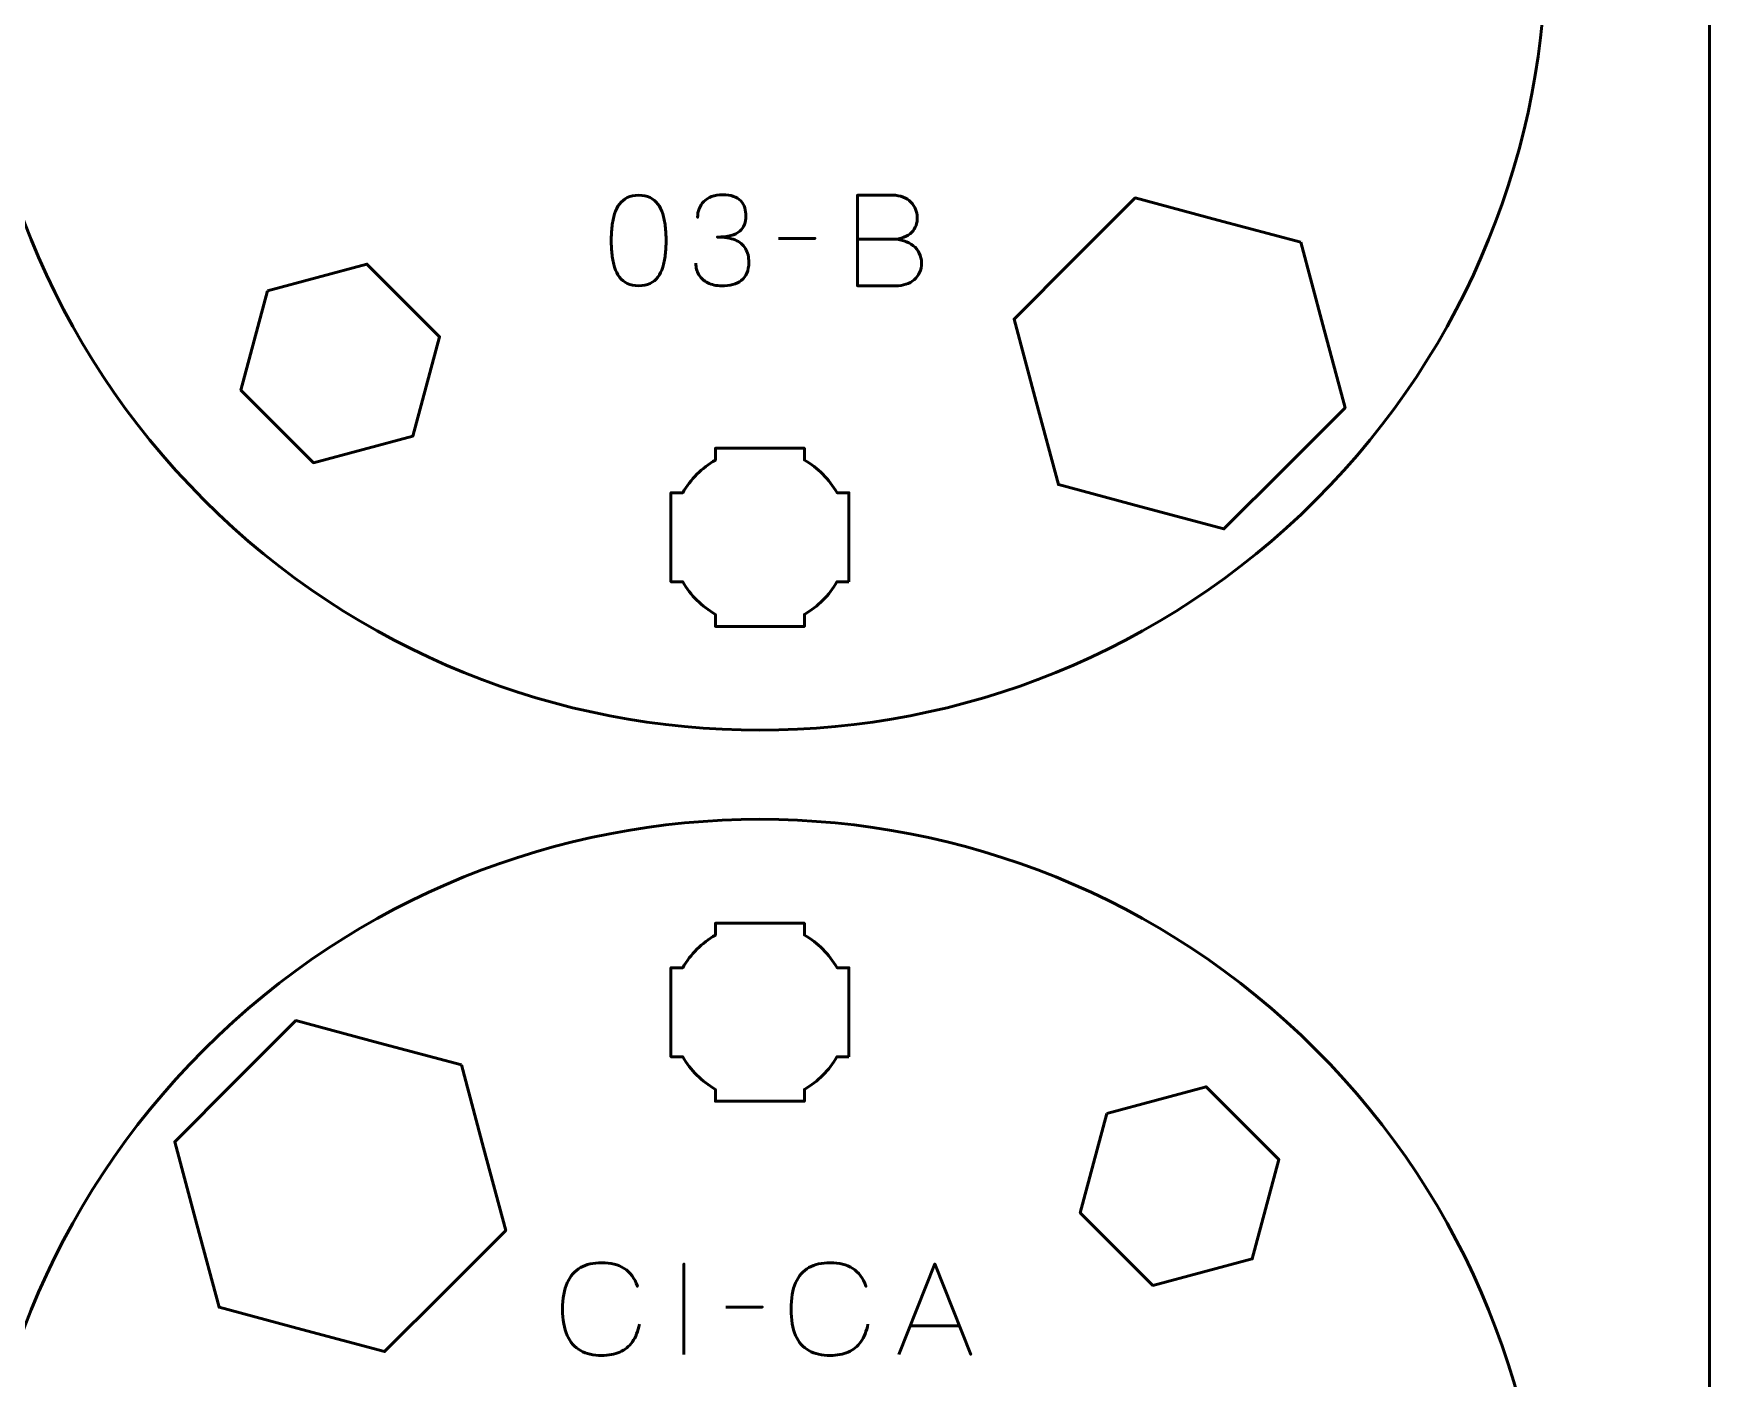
# Model space of a CAD drawing. Header units: centimetres. Extents: x -21 to 0, y -29.7 to 0.
# Drawn here: x -5.65 to 0, y -19.28 to -14.75 of the extents above; entities that cross this region are included whole.
import ezdxf

# ---------------------------------------------------------------- set-up
doc = ezdxf.new("R2010")
doc.units = ezdxf.units.CM
doc.header["$MEASUREMENT"] = 0
doc.layers.add('Layer 1', color=7, linetype='Continuous')

msp = doc.modelspace()

# ---------------------------------------------------------------- linework, layer by layer
at = {"layer": 'Layer 1', "color": 1, "lineweight": 53}
msp.add_open_spline([(-21.00003, -29.19995), (-21.00003, -29.19995), (-21.00003, -2.29992), (-21.00003, -2.29992), (-21.00003, -2.29992), (-21.00003, -2.21709), (-20.93286, -2.14992), (-20.85003, -2.14992), (-20.85003, -2.14992), (-20.7672, -2.14992), (-20.70003, -2.08275), (-20.70003, -1.99992), (-20.70003, -1.99992), (-20.70003, -1.91709), (-20.7672, -1.84992), (-20.85003, -1.84992), (-20.85003, -1.84992), (-20.93286, -1.84992), (-21.00003, -1.78275), (-21.00003, -1.69992), (-21.00003, -1.69992), (-21.00003, -1.61709), (-20.93286, -1.54992), (-20.85003, -1.54992), (-20.85003, -1.54992), (-20.7672, -1.54992), (-20.70003, -1.48275), (-20.70003, -1.39992), (-20.70003, -1.39992), (-20.70003, -1.31709), (-20.7672, -1.24992), (-20.85003, -1.24992), (-20.85003, -1.24992), (-20.93286, -1.24992), (-21.00003, -1.18275), (-21.00003, -1.09992), (-21.00003, -1.09992), (-21.00003, -1.09992), (-21.00003, -0.49992), (-21.00003, -0.49992), (-21.00003, -0.49992), (-21.00003, -0.22295), (-20.77694, 0.00004), (-20.49994, 0.00004), (-20.49994, 0.00004), (-20.49994, 0.00004), (-0.50008, 0.00004), (-0.50008, 0.00004), (-0.50008, 0.00004), (-0.22294, 0.00004), (0.00002, -0.22295), (0.00002, -0.49992), (0.00002, -0.49992), (0.00002, -0.49992), (0.00002, -29.19995), (0.00002, -29.19995), (0.00002, -29.19995), (0.00002, -29.47695), (-0.22294, -29.70004), (-0.50008, -29.70004), (-0.50008, -29.70004), (-0.50008, -29.70004), (-20.49994, -29.70004), (-20.49994, -29.70004), (-20.49994, -29.70004), (-20.77694, -29.70004), (-21.00003, -29.47695), (-21.00003, -29.19995)], degree=3, knots=[0, 0, 0, 0, 0.0588235, 0.0588235, 0.0588235, 0.0588235, 0.1176471, 0.1176471, 0.1176471, 0.1176471, 0.1764706, 0.1764706, 0.1764706, 0.1764706, 0.2352941, 0.2352941, 0.2352941, 0.2352941, 0.2941176, 0.2941176, 0.2941176, 0.2941176, 0.3529412, 0.3529412, 0.3529412, 0.3529412, 0.4117647, 0.4117647, 0.4117647, 0.4117647, 0.4705882, 0.4705882, 0.4705882, 0.4705882, 0.5294118, 0.5294118, 0.5294118, 0.5294118, 0.5882353, 0.5882353, 0.5882353, 0.5882353, 0.6470588, 0.6470588, 0.6470588, 0.6470588, 0.7058824, 0.7058824, 0.7058824, 0.7058824, 0.7647059, 0.7647059, 0.7647059, 0.7647059, 0.8235294, 0.8235294, 0.8235294, 0.8235294, 0.8823529, 0.8823529, 0.8823529, 0.8823529, 0.9411765, 0.9411765, 0.9411765, 0.9411765, 1, 1, 1, 1], dxfattribs=at)
at = {"layer": 'Layer 1', "color": 3, "lineweight": 53}
for points in [[(-1.32618, -12.57616), (-0.29148, -13.61086), (-0.29148, -15.2891), (-1.32621, -16.32383), (-1.32621, -16.32383), (-2.36091, -17.35853), (-4.03915, -17.35853), (-5.07385, -16.32383), (-5.07385, -16.32383), (-6.10857, -15.2891), (-6.10857, -13.61086), (-5.07387, -12.57616), (-5.07387, -12.57616), (-4.03915, -11.54143), (-2.36091, -11.54143), (-1.32618, -12.57616)], [(-1.32618, -18.17616), (-0.29148, -19.21086), (-0.29148, -20.8891), (-1.32621, -21.92383), (-1.32621, -21.92383), (-2.36091, -22.95853), (-4.03915, -22.95853), (-5.07385, -21.92383), (-5.07385, -21.92383), (-6.10857, -20.8891), (-6.10857, -19.21086), (-5.07387, -18.17616), (-5.07387, -18.17616), (-4.03915, -17.14143), (-2.36091, -17.14143), (-1.32618, -18.17616)]]:
    msp.add_open_spline(points, degree=3, knots=[0, 0, 0, 0, 0.25, 0.25, 0.25, 0.25, 0.5, 0.5, 0.5, 0.5, 0.75, 0.75, 0.75, 0.75, 1, 1, 1, 1], dxfattribs=at)
at = {"layer": 'Layer 1', "color": 5, "lineweight": 53}
for points, knots in [([(-3.60853, -15.60275), (-3.59372, -15.60268), (-3.58095, -15.60007), (-3.57029, -15.59499), (-3.57029, -15.59499), (-3.55971, -15.58991), (-3.55089, -15.58264), (-3.54384, -15.5734), (-3.54384, -15.5734), (-3.53685, -15.56409), (-3.53135, -15.55308), (-3.52726, -15.54038), (-3.52726, -15.54038), (-3.52323, -15.52768), (-3.52034, -15.51378), (-3.51872, -15.49854), (-3.51872, -15.49854), (-3.51702, -15.4833), (-3.51618, -15.46728), (-3.51625, -15.45035), (-3.51625, -15.45035), (-3.51618, -15.43349), (-3.51702, -15.41747), (-3.51872, -15.4023), (-3.51872, -15.4023), (-3.52034, -15.38713), (-3.52323, -15.37316), (-3.52726, -15.36046), (-3.52726, -15.36046), (-3.53135, -15.34783), (-3.53685, -15.33683), (-3.54384, -15.32744), (-3.54384, -15.32744), (-3.55089, -15.31813), (-3.55971, -15.31086), (-3.57029, -15.30578), (-3.57029, -15.30578), (-3.58095, -15.30063), (-3.59372, -15.29802), (-3.60853, -15.29795), (-3.60853, -15.29795), (-3.62335, -15.29802), (-3.63612, -15.30063), (-3.64678, -15.30578), (-3.64678, -15.30578), (-3.65736, -15.31086), (-3.66618, -15.31813), (-3.67323, -15.32744), (-3.67323, -15.32744), (-3.68022, -15.33683), (-3.68572, -15.34783), (-3.68981, -15.36046), (-3.68981, -15.36046), (-3.69384, -15.37316), (-3.69673, -15.38713), (-3.69835, -15.4023), (-3.69835, -15.4023), (-3.70004, -15.41747), (-3.70089, -15.43349), (-3.70082, -15.45035), (-3.70082, -15.45035), (-3.70089, -15.46728), (-3.70004, -15.4833), (-3.69835, -15.49854), (-3.69835, -15.49854), (-3.69673, -15.51378), (-3.69384, -15.52768), (-3.68981, -15.54038), (-3.68981, -15.54038), (-3.68572, -15.55308), (-3.68022, -15.56409), (-3.67323, -15.5734), (-3.67323, -15.5734), (-3.66618, -15.58264), (-3.65736, -15.58991), (-3.64678, -15.59499), (-3.64678, -15.59499), (-3.63612, -15.60007), (-3.62335, -15.60268), (-3.60853, -15.60275)], [0, 0, 0, 0, 0.05, 0.05, 0.05, 0.05, 0.1, 0.1, 0.1, 0.1, 0.15, 0.15, 0.15, 0.15, 0.2, 0.2, 0.2, 0.2, 0.25, 0.25, 0.25, 0.25, 0.3, 0.3, 0.3, 0.3, 0.35, 0.35, 0.35, 0.35, 0.4, 0.4, 0.4, 0.4, 0.45, 0.45, 0.45, 0.45, 0.5, 0.5, 0.5, 0.5, 0.55, 0.55, 0.55, 0.55, 0.6, 0.6, 0.6, 0.6, 0.65, 0.65, 0.65, 0.65, 0.7, 0.7, 0.7, 0.7, 0.75, 0.75, 0.75, 0.75, 0.8, 0.8, 0.8, 0.8, 0.85, 0.85, 0.85, 0.85, 0.9, 0.9, 0.9, 0.9, 0.95, 0.95, 0.95, 0.95, 1, 1, 1, 1]), ([(-3.60853, -15.60275), (-3.59372, -15.60268), (-3.58095, -15.60007), (-3.57029, -15.59499), (-3.57029, -15.59499), (-3.55971, -15.58991), (-3.55089, -15.58264), (-3.54384, -15.5734), (-3.54384, -15.5734), (-3.53685, -15.56409), (-3.53135, -15.55308), (-3.52726, -15.54038), (-3.52726, -15.54038), (-3.52323, -15.52768), (-3.52034, -15.51378), (-3.51872, -15.49854), (-3.51872, -15.49854), (-3.51702, -15.4833), (-3.51618, -15.46728), (-3.51625, -15.45035), (-3.51625, -15.45035), (-3.51618, -15.43349), (-3.51702, -15.41747), (-3.51872, -15.4023), (-3.51872, -15.4023), (-3.52034, -15.38713), (-3.52323, -15.37316), (-3.52726, -15.36046), (-3.52726, -15.36046), (-3.53135, -15.34783), (-3.53685, -15.33683), (-3.54384, -15.32744), (-3.54384, -15.32744), (-3.55089, -15.31813), (-3.55971, -15.31086), (-3.57029, -15.30578), (-3.57029, -15.30578), (-3.58095, -15.30063), (-3.59372, -15.29802), (-3.60853, -15.29795), (-3.60853, -15.29795), (-3.62335, -15.29802), (-3.63612, -15.30063), (-3.64678, -15.30578), (-3.64678, -15.30578), (-3.65736, -15.31086), (-3.66618, -15.31813), (-3.67323, -15.32744), (-3.67323, -15.32744), (-3.68022, -15.33683), (-3.68572, -15.34783), (-3.68981, -15.36046), (-3.68981, -15.36046), (-3.69384, -15.37316), (-3.69673, -15.38713), (-3.69835, -15.4023), (-3.69835, -15.4023), (-3.70004, -15.41747), (-3.70089, -15.43349), (-3.70082, -15.45035), (-3.70082, -15.45035), (-3.70089, -15.46728), (-3.70004, -15.4833), (-3.69835, -15.49854), (-3.69835, -15.49854), (-3.69673, -15.51378), (-3.69384, -15.52768), (-3.68981, -15.54038), (-3.68981, -15.54038), (-3.68572, -15.55308), (-3.68022, -15.56409), (-3.67323, -15.5734), (-3.67323, -15.5734), (-3.66618, -15.58264), (-3.65736, -15.58991), (-3.64678, -15.59499), (-3.64678, -15.59499), (-3.63612, -15.60007), (-3.62335, -15.60268), (-3.60853, -15.60275)], [0, 0, 0, 0, 0.05, 0.05, 0.05, 0.05, 0.1, 0.1, 0.1, 0.1, 0.15, 0.15, 0.15, 0.15, 0.2, 0.2, 0.2, 0.2, 0.25, 0.25, 0.25, 0.25, 0.3, 0.3, 0.3, 0.3, 0.35, 0.35, 0.35, 0.35, 0.4, 0.4, 0.4, 0.4, 0.45, 0.45, 0.45, 0.45, 0.5, 0.5, 0.5, 0.5, 0.55, 0.55, 0.55, 0.55, 0.6, 0.6, 0.6, 0.6, 0.65, 0.65, 0.65, 0.65, 0.7, 0.7, 0.7, 0.7, 0.75, 0.75, 0.75, 0.75, 0.8, 0.8, 0.8, 0.8, 0.85, 0.85, 0.85, 0.85, 0.9, 0.9, 0.9, 0.9, 0.95, 0.95, 0.95, 0.95, 1, 1, 1, 1]), ([(-3.41592, -15.52613), (-3.41585, -15.54137), (-3.41232, -15.55463), (-3.40534, -15.56613), (-3.40534, -15.56613), (-3.39835, -15.57756), (-3.3884, -15.58652), (-3.37542, -15.59294), (-3.37542, -15.59294), (-3.36244, -15.59936), (-3.34685, -15.60261), (-3.32871, -15.60275), (-3.32871, -15.60275), (-3.3151, -15.60275), (-3.30275, -15.60134), (-3.29153, -15.59838), (-3.29153, -15.59838), (-3.28038, -15.59541), (-3.27079, -15.59083), (-3.26267, -15.58455), (-3.26267, -15.58455), (-3.25456, -15.57827), (-3.24835, -15.57015), (-3.24391, -15.56028), (-3.24391, -15.56028), (-3.23953, -15.55033), (-3.23735, -15.5384), (-3.23728, -15.52443), (-3.23728, -15.52443), (-3.2372, -15.50581), (-3.24101, -15.49007), (-3.24856, -15.4773), (-3.24856, -15.4773), (-3.25611, -15.46453), (-3.26783, -15.45494), (-3.28356, -15.44838), (-3.28356, -15.44838), (-3.29929, -15.44181), (-3.31947, -15.4385), (-3.34395, -15.4385), (-3.34395, -15.4385), (-3.32568, -15.43857), (-3.31037, -15.43688), (-3.29788, -15.43342), (-3.29788, -15.43342), (-3.28546, -15.42996), (-3.27552, -15.42509), (-3.26804, -15.41874), (-3.26804, -15.41874), (-3.26056, -15.41246), (-3.25513, -15.40498), (-3.25188, -15.39638), (-3.25188, -15.39638), (-3.24856, -15.38784), (-3.24694, -15.37846), (-3.24701, -15.36823), (-3.24701, -15.36823), (-3.24694, -15.35799), (-3.24835, -15.34854), (-3.25117, -15.33979), (-3.25117, -15.33979), (-3.25393, -15.33104), (-3.25844, -15.32335), (-3.26458, -15.31679), (-3.26458, -15.31679), (-3.27072, -15.31023), (-3.27883, -15.30508), (-3.28878, -15.30141), (-3.28878, -15.30141), (-3.2988, -15.29774), (-3.31101, -15.29591), (-3.32533, -15.29584), (-3.32533, -15.29584), (-3.33958, -15.29591), (-3.35207, -15.29802), (-3.36265, -15.30212), (-3.36265, -15.30212), (-3.37331, -15.30621), (-3.38205, -15.31178), (-3.38911, -15.31891), (-3.38911, -15.31891), (-3.39609, -15.32603), (-3.40132, -15.33415), (-3.40477, -15.34332), (-3.40477, -15.34332), (-3.4083, -15.35249), (-3.40999, -15.36223), (-3.40999, -15.37246), (-3.40999, -15.37246), (-3.40999, -15.36223), (-3.4083, -15.35249), (-3.40477, -15.34332), (-3.40477, -15.34332), (-3.40132, -15.33415), (-3.39609, -15.32603), (-3.38911, -15.31891), (-3.38911, -15.31891), (-3.38205, -15.31178), (-3.37331, -15.30621), (-3.36265, -15.30212), (-3.36265, -15.30212), (-3.35207, -15.29802), (-3.33958, -15.29591), (-3.32533, -15.29584), (-3.32533, -15.29584), (-3.31101, -15.29591), (-3.2988, -15.29774), (-3.28878, -15.30141), (-3.28878, -15.30141), (-3.27883, -15.30508), (-3.27072, -15.31023), (-3.26458, -15.31679), (-3.26458, -15.31679), (-3.25844, -15.32335), (-3.25393, -15.33104), (-3.25117, -15.33979), (-3.25117, -15.33979), (-3.24835, -15.34854), (-3.24694, -15.35799), (-3.24701, -15.36823), (-3.24701, -15.36823), (-3.24694, -15.37846), (-3.24856, -15.38784), (-3.25188, -15.39638), (-3.25188, -15.39638), (-3.25513, -15.40498), (-3.26056, -15.41246), (-3.26804, -15.41874), (-3.26804, -15.41874), (-3.27552, -15.42509), (-3.28546, -15.42996), (-3.29788, -15.43342), (-3.29788, -15.43342), (-3.31037, -15.43688), (-3.32568, -15.43857), (-3.34395, -15.4385), (-3.34395, -15.4385), (-3.31947, -15.4385), (-3.29929, -15.44181), (-3.28356, -15.44838), (-3.28356, -15.44838), (-3.26783, -15.45494), (-3.25611, -15.46453), (-3.24856, -15.4773), (-3.24856, -15.4773), (-3.24101, -15.49007), (-3.2372, -15.50581), (-3.23728, -15.52443), (-3.23728, -15.52443), (-3.23735, -15.5384), (-3.23953, -15.55033), (-3.24391, -15.56028), (-3.24391, -15.56028), (-3.24835, -15.57015), (-3.25456, -15.57827), (-3.26267, -15.58455), (-3.26267, -15.58455), (-3.27079, -15.59083), (-3.28038, -15.59541), (-3.29153, -15.59838), (-3.29153, -15.59838), (-3.30275, -15.60134), (-3.3151, -15.60275), (-3.32871, -15.60275), (-3.32871, -15.60275), (-3.34685, -15.60261), (-3.36244, -15.59936), (-3.37542, -15.59294), (-3.37542, -15.59294), (-3.3884, -15.58652), (-3.39835, -15.57756), (-3.40534, -15.56613), (-3.40534, -15.56613), (-3.41232, -15.55463), (-3.41585, -15.54137), (-3.41592, -15.52613)], [0, 0, 0, 0, 0.0227273, 0.0227273, 0.0227273, 0.0227273, 0.0454545, 0.0454545, 0.0454545, 0.0454545, 0.0681818, 0.0681818, 0.0681818, 0.0681818, 0.0909091, 0.0909091, 0.0909091, 0.0909091, 0.1136364, 0.1136364, 0.1136364, 0.1136364, 0.1363636, 0.1363636, 0.1363636, 0.1363636, 0.1590909, 0.1590909, 0.1590909, 0.1590909, 0.1818182, 0.1818182, 0.1818182, 0.1818182, 0.2045455, 0.2045455, 0.2045455, 0.2045455, 0.2272727, 0.2272727, 0.2272727, 0.2272727, 0.25, 0.25, 0.25, 0.25, 0.2727273, 0.2727273, 0.2727273, 0.2727273, 0.2954545, 0.2954545, 0.2954545, 0.2954545, 0.3181818, 0.3181818, 0.3181818, 0.3181818, 0.3409091, 0.3409091, 0.3409091, 0.3409091, 0.3636364, 0.3636364, 0.3636364, 0.3636364, 0.3863636, 0.3863636, 0.3863636, 0.3863636, 0.4090909, 0.4090909, 0.4090909, 0.4090909, 0.4318182, 0.4318182, 0.4318182, 0.4318182, 0.4545455, 0.4545455, 0.4545455, 0.4545455, 0.4772727, 0.4772727, 0.4772727, 0.4772727, 0.5, 0.5, 0.5, 0.5, 0.5227273, 0.5227273, 0.5227273, 0.5227273, 0.5454545, 0.5454545, 0.5454545, 0.5454545, 0.5681818, 0.5681818, 0.5681818, 0.5681818, 0.5909091, 0.5909091, 0.5909091, 0.5909091, 0.6136364, 0.6136364, 0.6136364, 0.6136364, 0.6363636, 0.6363636, 0.6363636, 0.6363636, 0.6590909, 0.6590909, 0.6590909, 0.6590909, 0.6818182, 0.6818182, 0.6818182, 0.6818182, 0.7045455, 0.7045455, 0.7045455, 0.7045455, 0.7272727, 0.7272727, 0.7272727, 0.7272727, 0.75, 0.75, 0.75, 0.75, 0.7727273, 0.7727273, 0.7727273, 0.7727273, 0.7954545, 0.7954545, 0.7954545, 0.7954545, 0.8181818, 0.8181818, 0.8181818, 0.8181818, 0.8409091, 0.8409091, 0.8409091, 0.8409091, 0.8636364, 0.8636364, 0.8636364, 0.8636364, 0.8863636, 0.8863636, 0.8863636, 0.8863636, 0.9090909, 0.9090909, 0.9090909, 0.9090909, 0.9318182, 0.9318182, 0.9318182, 0.9318182, 0.9545455, 0.9545455, 0.9545455, 0.9545455, 0.9772727, 0.9772727, 0.9772727, 0.9772727, 1, 1, 1, 1]), ([(-2.87152, -15.44569), (-2.87152, -15.44569), (-2.75426, -15.44569), (-2.75426, -15.44569), (-2.75426, -15.44569), (-2.73902, -15.44562), (-2.72604, -15.44351), (-2.7151, -15.43934), (-2.7151, -15.43934), (-2.70423, -15.43525), (-2.69542, -15.42968), (-2.68857, -15.42269), (-2.68857, -15.42269), (-2.68173, -15.41571), (-2.67679, -15.40781), (-2.67368, -15.39906), (-2.67368, -15.39906), (-2.67065, -15.39038), (-2.66924, -15.38135), (-2.66959, -15.37204), (-2.66959, -15.37204), (-2.67002, -15.36272), (-2.67199, -15.35369), (-2.67552, -15.34487), (-2.67552, -15.34487), (-2.67898, -15.33605), (-2.6842, -15.32808), (-2.69104, -15.32095), (-2.69104, -15.32095), (-2.69788, -15.31383), (-2.70642, -15.30818), (-2.71679, -15.30402), (-2.71679, -15.30402), (-2.72717, -15.29979), (-2.73937, -15.2976), (-2.75341, -15.29753), (-2.75341, -15.29753), (-2.75341, -15.29753), (-2.87152, -15.29753), (-2.87152, -15.29753), (-2.87152, -15.29753), (-2.87152, -15.29753), (-2.87152, -15.60275), (-2.87152, -15.60275), (-2.87152, -15.60275), (-2.87152, -15.60275), (-2.74156, -15.60275), (-2.74156, -15.60275), (-2.74156, -15.60275), (-2.72942, -15.60275), (-2.71813, -15.60099), (-2.70769, -15.59753), (-2.70769, -15.59753), (-2.69725, -15.594), (-2.68815, -15.58899), (-2.68025, -15.58229), (-2.68025, -15.58229), (-2.67241, -15.57566), (-2.66628, -15.56761), (-2.6619, -15.55809), (-2.6619, -15.55809), (-2.65753, -15.54856), (-2.65527, -15.53777), (-2.6552, -15.5257), (-2.6552, -15.5257), (-2.65548, -15.51357), (-2.65802, -15.50263), (-2.66289, -15.49283), (-2.66289, -15.49283), (-2.66776, -15.48302), (-2.67453, -15.47462), (-2.68328, -15.46757), (-2.68328, -15.46757), (-2.69203, -15.46058), (-2.70247, -15.45515), (-2.71447, -15.45141), (-2.71447, -15.45141), (-2.72646, -15.44767), (-2.73972, -15.44577), (-2.75426, -15.44569), (-2.75426, -15.44569), (-2.73972, -15.44577), (-2.72646, -15.44767), (-2.71447, -15.45141), (-2.71447, -15.45141), (-2.70247, -15.45515), (-2.69203, -15.46058), (-2.68328, -15.46757), (-2.68328, -15.46757), (-2.67453, -15.47462), (-2.66776, -15.48302), (-2.66289, -15.49283), (-2.66289, -15.49283), (-2.65802, -15.50263), (-2.65548, -15.51357), (-2.6552, -15.5257), (-2.6552, -15.5257), (-2.65527, -15.53777), (-2.65753, -15.54856), (-2.6619, -15.55809), (-2.6619, -15.55809), (-2.66628, -15.56761), (-2.67241, -15.57566), (-2.68025, -15.58229), (-2.68025, -15.58229), (-2.68815, -15.58899), (-2.69725, -15.594), (-2.70769, -15.59753), (-2.70769, -15.59753), (-2.71813, -15.60099), (-2.72942, -15.60275), (-2.74156, -15.60275), (-2.74156, -15.60275), (-2.74156, -15.60275), (-2.87152, -15.60275), (-2.87152, -15.60275), (-2.87152, -15.60275), (-2.87152, -15.60275), (-2.87152, -15.29753), (-2.87152, -15.29753), (-2.87152, -15.29753), (-2.87152, -15.29753), (-2.75341, -15.29753), (-2.75341, -15.29753), (-2.75341, -15.29753), (-2.73937, -15.2976), (-2.72717, -15.29979), (-2.71679, -15.30402), (-2.71679, -15.30402), (-2.70642, -15.30818), (-2.69788, -15.31383), (-2.69104, -15.32095), (-2.69104, -15.32095), (-2.6842, -15.32808), (-2.67898, -15.33605), (-2.67552, -15.34487), (-2.67552, -15.34487), (-2.67199, -15.35369), (-2.67002, -15.36272), (-2.66959, -15.37204), (-2.66959, -15.37204), (-2.66924, -15.38135), (-2.67065, -15.39038), (-2.67368, -15.39906), (-2.67368, -15.39906), (-2.67679, -15.40781), (-2.68173, -15.41571), (-2.68857, -15.42269), (-2.68857, -15.42269), (-2.69542, -15.42968), (-2.70423, -15.43525), (-2.7151, -15.43934), (-2.7151, -15.43934), (-2.72604, -15.44351), (-2.73902, -15.44562), (-2.75426, -15.44569), (-2.75426, -15.44569), (-2.75426, -15.44569), (-2.87152, -15.44569), (-2.87152, -15.44569)], [0, 0, 0, 0, 0.025, 0.025, 0.025, 0.025, 0.05, 0.05, 0.05, 0.05, 0.075, 0.075, 0.075, 0.075, 0.1, 0.1, 0.1, 0.1, 0.125, 0.125, 0.125, 0.125, 0.15, 0.15, 0.15, 0.15, 0.175, 0.175, 0.175, 0.175, 0.2, 0.2, 0.2, 0.2, 0.225, 0.225, 0.225, 0.225, 0.25, 0.25, 0.25, 0.25, 0.275, 0.275, 0.275, 0.275, 0.3, 0.3, 0.3, 0.3, 0.325, 0.325, 0.325, 0.325, 0.35, 0.35, 0.35, 0.35, 0.375, 0.375, 0.375, 0.375, 0.4, 0.4, 0.4, 0.4, 0.425, 0.425, 0.425, 0.425, 0.45, 0.45, 0.45, 0.45, 0.475, 0.475, 0.475, 0.475, 0.5, 0.5, 0.5, 0.5, 0.525, 0.525, 0.525, 0.525, 0.55, 0.55, 0.55, 0.55, 0.575, 0.575, 0.575, 0.575, 0.6, 0.6, 0.6, 0.6, 0.625, 0.625, 0.625, 0.625, 0.65, 0.65, 0.65, 0.65, 0.675, 0.675, 0.675, 0.675, 0.7, 0.7, 0.7, 0.7, 0.725, 0.725, 0.725, 0.725, 0.75, 0.75, 0.75, 0.75, 0.775, 0.775, 0.775, 0.775, 0.8, 0.8, 0.8, 0.8, 0.825, 0.825, 0.825, 0.825, 0.85, 0.85, 0.85, 0.85, 0.875, 0.875, 0.875, 0.875, 0.9, 0.9, 0.9, 0.9, 0.925, 0.925, 0.925, 0.925, 0.95, 0.95, 0.95, 0.95, 0.975, 0.975, 0.975, 0.975, 1, 1, 1, 1]), ([(-3.13737, -15.44315), (-3.13737, -15.44315), (-3.01418, -15.44315), (-3.01418, -15.44315), (-3.01418, -15.44315), (-3.01418, -15.44315), (-3.13737, -15.44315), (-3.13737, -15.44315)], [0, 0, 0, 0, 0.5, 0.5, 0.5, 0.5, 1, 1, 1, 1]), ([(-3.60603, -19.10037), (-3.61055, -19.12457), (-3.61845, -19.14454), (-3.62953, -19.1602), (-3.62953, -19.1602), (-3.64067, -19.1758), (-3.65493, -19.18737), (-3.67228, -19.19492), (-3.67228, -19.19492), (-3.68957, -19.20247), (-3.70989, -19.20628), (-3.73303, -19.20621), (-3.73303, -19.20621), (-3.76118, -19.20628), (-3.7851, -19.20084), (-3.80472, -19.18977), (-3.80472, -19.18977), (-3.82433, -19.17876), (-3.83929, -19.16176), (-3.84959, -19.13869), (-3.84959, -19.13869), (-3.85989, -19.11561), (-3.86504, -19.08605), (-3.86511, -19.05), (-3.86511, -19.05), (-3.86504, -19.01409), (-3.85989, -18.98459), (-3.84959, -18.96152), (-3.84959, -18.96152), (-3.83929, -18.93845), (-3.82433, -18.92138), (-3.80472, -18.9103), (-3.80472, -18.9103), (-3.7851, -18.89922), (-3.76118, -18.89372), (-3.73303, -18.89379), (-3.73303, -18.89379), (-3.7029, -18.89372), (-3.67765, -18.90014), (-3.65733, -18.91305), (-3.65733, -18.91305), (-3.63708, -18.92596), (-3.62219, -18.94593), (-3.61281, -18.97295), (-3.61281, -18.97295), (-3.62219, -18.94593), (-3.63708, -18.92596), (-3.65733, -18.91305), (-3.65733, -18.91305), (-3.67765, -18.90014), (-3.7029, -18.89372), (-3.73303, -18.89379), (-3.73303, -18.89379), (-3.76118, -18.89372), (-3.7851, -18.89922), (-3.80472, -18.9103), (-3.80472, -18.9103), (-3.82433, -18.92138), (-3.83929, -18.93845), (-3.84959, -18.96152), (-3.84959, -18.96152), (-3.85989, -18.98459), (-3.86504, -19.01409), (-3.86511, -19.05), (-3.86511, -19.05), (-3.86504, -19.08605), (-3.85989, -19.11561), (-3.84959, -19.13869), (-3.84959, -19.13869), (-3.83929, -19.16176), (-3.82433, -19.17876), (-3.80472, -19.18977), (-3.80472, -19.18977), (-3.7851, -19.20084), (-3.76118, -19.20628), (-3.73303, -19.20621), (-3.73303, -19.20621), (-3.70989, -19.20628), (-3.68957, -19.20247), (-3.67228, -19.19492), (-3.67228, -19.19492), (-3.65493, -19.18737), (-3.64067, -19.1758), (-3.62953, -19.1602), (-3.62953, -19.1602), (-3.61845, -19.14454), (-3.61055, -19.12457), (-3.60603, -19.10037)], [0, 0, 0, 0, 0.0454545, 0.0454545, 0.0454545, 0.0454545, 0.0909091, 0.0909091, 0.0909091, 0.0909091, 0.1363636, 0.1363636, 0.1363636, 0.1363636, 0.1818182, 0.1818182, 0.1818182, 0.1818182, 0.2272727, 0.2272727, 0.2272727, 0.2272727, 0.2727273, 0.2727273, 0.2727273, 0.2727273, 0.3181818, 0.3181818, 0.3181818, 0.3181818, 0.3636364, 0.3636364, 0.3636364, 0.3636364, 0.4090909, 0.4090909, 0.4090909, 0.4090909, 0.4545455, 0.4545455, 0.4545455, 0.4545455, 0.5, 0.5, 0.5, 0.5, 0.5454545, 0.5454545, 0.5454545, 0.5454545, 0.5909091, 0.5909091, 0.5909091, 0.5909091, 0.6363636, 0.6363636, 0.6363636, 0.6363636, 0.6818182, 0.6818182, 0.6818182, 0.6818182, 0.7272727, 0.7272727, 0.7272727, 0.7272727, 0.7727273, 0.7727273, 0.7727273, 0.7727273, 0.8181818, 0.8181818, 0.8181818, 0.8181818, 0.8636364, 0.8636364, 0.8636364, 0.8636364, 0.9090909, 0.9090909, 0.9090909, 0.9090909, 0.9545455, 0.9545455, 0.9545455, 0.9545455, 1, 1, 1, 1]), ([(-3.45617, -19.20282), (-3.45617, -19.20282), (-3.45617, -18.8976), (-3.45617, -18.8976), (-3.45617, -18.8976), (-3.45617, -18.8976), (-3.45617, -19.20282), (-3.45617, -19.20282)], [0, 0, 0, 0, 0.5, 0.5, 0.5, 0.5, 1, 1, 1, 1]), ([(-2.83599, -19.10037), (-2.84051, -19.12457), (-2.84841, -19.14454), (-2.85949, -19.1602), (-2.85949, -19.1602), (-2.87063, -19.1758), (-2.88489, -19.18737), (-2.90224, -19.19492), (-2.90224, -19.19492), (-2.91953, -19.20247), (-2.93985, -19.20628), (-2.96299, -19.20621), (-2.96299, -19.20621), (-2.99114, -19.20628), (-3.01506, -19.20084), (-3.03468, -19.18977), (-3.03468, -19.18977), (-3.05429, -19.17876), (-3.06925, -19.16176), (-3.07955, -19.13869), (-3.07955, -19.13869), (-3.08985, -19.11561), (-3.095, -19.08605), (-3.09507, -19.05), (-3.09507, -19.05), (-3.095, -19.01409), (-3.08985, -18.98459), (-3.07955, -18.96152), (-3.07955, -18.96152), (-3.06925, -18.93845), (-3.05429, -18.92138), (-3.03468, -18.9103), (-3.03468, -18.9103), (-3.01506, -18.89922), (-2.99114, -18.89372), (-2.96299, -18.89379), (-2.96299, -18.89379), (-2.93286, -18.89372), (-2.90761, -18.90014), (-2.88729, -18.91305), (-2.88729, -18.91305), (-2.86704, -18.92596), (-2.85215, -18.94593), (-2.84277, -18.97295), (-2.84277, -18.97295), (-2.85215, -18.94593), (-2.86704, -18.92596), (-2.88729, -18.91305), (-2.88729, -18.91305), (-2.90761, -18.90014), (-2.93286, -18.89372), (-2.96299, -18.89379), (-2.96299, -18.89379), (-2.99114, -18.89372), (-3.01506, -18.89922), (-3.03468, -18.9103), (-3.03468, -18.9103), (-3.05429, -18.92138), (-3.06925, -18.93845), (-3.07955, -18.96152), (-3.07955, -18.96152), (-3.08985, -18.98459), (-3.095, -19.01409), (-3.09507, -19.05), (-3.09507, -19.05), (-3.095, -19.08605), (-3.08985, -19.11561), (-3.07955, -19.13869), (-3.07955, -19.13869), (-3.06925, -19.16176), (-3.05429, -19.17876), (-3.03468, -19.18977), (-3.03468, -19.18977), (-3.01506, -19.20084), (-2.99114, -19.20628), (-2.96299, -19.20621), (-2.96299, -19.20621), (-2.93985, -19.20628), (-2.91953, -19.20247), (-2.90224, -19.19492), (-2.90224, -19.19492), (-2.88489, -19.18737), (-2.87063, -19.1758), (-2.85949, -19.1602), (-2.85949, -19.1602), (-2.84841, -19.14454), (-2.84051, -19.12457), (-2.83599, -19.10037)], [0, 0, 0, 0, 0.0454545, 0.0454545, 0.0454545, 0.0454545, 0.0909091, 0.0909091, 0.0909091, 0.0909091, 0.1363636, 0.1363636, 0.1363636, 0.1363636, 0.1818182, 0.1818182, 0.1818182, 0.1818182, 0.2272727, 0.2272727, 0.2272727, 0.2272727, 0.2727273, 0.2727273, 0.2727273, 0.2727273, 0.3181818, 0.3181818, 0.3181818, 0.3181818, 0.3636364, 0.3636364, 0.3636364, 0.3636364, 0.4090909, 0.4090909, 0.4090909, 0.4090909, 0.4545455, 0.4545455, 0.4545455, 0.4545455, 0.5, 0.5, 0.5, 0.5, 0.5454545, 0.5454545, 0.5454545, 0.5454545, 0.5909091, 0.5909091, 0.5909091, 0.5909091, 0.6363636, 0.6363636, 0.6363636, 0.6363636, 0.6818182, 0.6818182, 0.6818182, 0.6818182, 0.7272727, 0.7272727, 0.7272727, 0.7272727, 0.7727273, 0.7727273, 0.7727273, 0.7727273, 0.8181818, 0.8181818, 0.8181818, 0.8181818, 0.8636364, 0.8636364, 0.8636364, 0.8636364, 0.9090909, 0.9090909, 0.9090909, 0.9090909, 0.9545455, 0.9545455, 0.9545455, 0.9545455, 1, 1, 1, 1]), ([(-2.73185, -19.20282), (-2.73185, -19.20282), (-2.61078, -18.8976), (-2.61078, -18.8976), (-2.61078, -18.8976), (-2.61078, -18.8976), (-2.48928, -19.20282), (-2.48928, -19.20282), (-2.48928, -19.20282), (-2.48928, -19.20282), (-2.61078, -18.8976), (-2.61078, -18.8976), (-2.61078, -18.8976), (-2.61078, -18.8976), (-2.73185, -19.20282), (-2.73185, -19.20282)], [0, 0, 0, 0, 0.25, 0.25, 0.25, 0.25, 0.5, 0.5, 0.5, 0.5, 0.75, 0.75, 0.75, 0.75, 1, 1, 1, 1]), ([(-3.3152, -19.04322), (-3.3152, -19.04322), (-3.19201, -19.04322), (-3.19201, -19.04322), (-3.19201, -19.04322), (-3.19201, -19.04322), (-3.3152, -19.04322), (-3.3152, -19.04322)], [0, 0, 0, 0, 0.5, 0.5, 0.5, 0.5, 1, 1, 1, 1]), ([(-2.69375, -19.10672), (-2.69375, -19.10672), (-2.52781, -19.10672), (-2.52781, -19.10672), (-2.52781, -19.10672), (-2.52781, -19.10672), (-2.69375, -19.10672), (-2.69375, -19.10672)], [0, 0, 0, 0, 0.5, 0.5, 0.5, 0.5, 1, 1, 1, 1])]:
    msp.add_open_spline(points, degree=3, knots=knots, dxfattribs=at)
at = {"layer": 'Layer 1', "lineweight": 53}
for points, knots in [([(-1.37757, -15.45595), (-1.37757, -15.45595), (-1.30286, -15.73478), (-1.30286, -15.73478), (-1.30286, -15.73478), (-1.30286, -15.73478), (-1.22814, -16.01362), (-1.22814, -16.01362), (-1.22814, -16.01362), (-1.22814, -16.01362), (-1.43226, -16.21775), (-1.43226, -16.21775), (-1.43226, -16.21775), (-1.43226, -16.21775), (-1.63639, -16.42187), (-1.63639, -16.42187), (-1.63639, -16.42187), (-1.63639, -16.42187), (-1.91523, -16.34715), (-1.91523, -16.34715), (-1.91523, -16.34715), (-1.91523, -16.34715), (-2.19406, -16.27244), (-2.19406, -16.27244), (-2.19406, -16.27244), (-2.19406, -16.27244), (-2.26878, -15.99361), (-2.26878, -15.99361), (-2.26878, -15.99361), (-2.26878, -15.99361), (-2.34349, -15.71476), (-2.34349, -15.71476), (-2.34349, -15.71476), (-2.34349, -15.71476), (-2.13937, -15.51064), (-2.13937, -15.51064), (-2.13937, -15.51064), (-2.13937, -15.51064), (-1.93525, -15.30652), (-1.93525, -15.30652), (-1.93525, -15.30652), (-1.93525, -15.30652), (-1.6564, -15.38123), (-1.6564, -15.38123), (-1.6564, -15.38123), (-1.6564, -15.38123), (-1.37757, -15.45595), (-1.37757, -15.45595)], [0, 0, 0, 0, 0.0833333, 0.0833333, 0.0833333, 0.0833333, 0.1666667, 0.1666667, 0.1666667, 0.1666667, 0.25, 0.25, 0.25, 0.25, 0.3333333, 0.3333333, 0.3333333, 0.3333333, 0.4166667, 0.4166667, 0.4166667, 0.4166667, 0.5, 0.5, 0.5, 0.5, 0.5833333, 0.5833333, 0.5833333, 0.5833333, 0.6666667, 0.6666667, 0.6666667, 0.6666667, 0.75, 0.75, 0.75, 0.75, 0.8333333, 0.8333333, 0.8333333, 0.8333333, 0.9166667, 0.9166667, 0.9166667, 0.9166667, 1, 1, 1, 1]), ([(-4.85919, -15.61923), (-4.85919, -15.61923), (-4.69189, -15.5744), (-4.69189, -15.5744), (-4.69189, -15.5744), (-4.69189, -15.5744), (-4.52458, -15.52957), (-4.52458, -15.52957), (-4.52458, -15.52957), (-4.52458, -15.52957), (-4.40211, -15.65205), (-4.40211, -15.65205), (-4.40211, -15.65205), (-4.40211, -15.65205), (-4.27963, -15.77452), (-4.27963, -15.77452), (-4.27963, -15.77452), (-4.27963, -15.77452), (-4.32446, -15.94183), (-4.32446, -15.94183), (-4.32446, -15.94183), (-4.32446, -15.94183), (-4.36929, -16.10913), (-4.36929, -16.10913), (-4.36929, -16.10913), (-4.36929, -16.10913), (-4.53659, -16.15396), (-4.53659, -16.15396), (-4.53659, -16.15396), (-4.53659, -16.15396), (-4.7039, -16.19879), (-4.7039, -16.19879), (-4.7039, -16.19879), (-4.7039, -16.19879), (-4.82637, -16.07631), (-4.82637, -16.07631), (-4.82637, -16.07631), (-4.82637, -16.07631), (-4.94885, -15.95384), (-4.94885, -15.95384), (-4.94885, -15.95384), (-4.94885, -15.95384), (-4.90402, -15.78653), (-4.90402, -15.78653), (-4.90402, -15.78653), (-4.90402, -15.78653), (-4.85919, -15.61923), (-4.85919, -15.61923)], [0, 0, 0, 0, 0.0833333, 0.0833333, 0.0833333, 0.0833333, 0.1666667, 0.1666667, 0.1666667, 0.1666667, 0.25, 0.25, 0.25, 0.25, 0.3333333, 0.3333333, 0.3333333, 0.3333333, 0.4166667, 0.4166667, 0.4166667, 0.4166667, 0.5, 0.5, 0.5, 0.5, 0.5833333, 0.5833333, 0.5833333, 0.5833333, 0.6666667, 0.6666667, 0.6666667, 0.6666667, 0.75, 0.75, 0.75, 0.75, 0.8333333, 0.8333333, 0.8333333, 0.8333333, 0.9166667, 0.9166667, 0.9166667, 0.9166667, 1, 1, 1, 1]), ([(-2.89999, -16.59996), (-2.89999, -16.59996), (-2.94019, -16.59996), (-2.94019, -16.59996), (-2.94019, -16.59996), (-2.96652, -16.64548), (-3.00448, -16.68341), (-3.04999, -16.70974), (-3.04999, -16.70974), (-3.04999, -16.70974), (-3.04999, -16.74996), (-3.04999, -16.74996), (-3.04999, -16.74996), (-3.04999, -16.74996), (-3.34999, -16.74996), (-3.34999, -16.74996), (-3.34999, -16.74996), (-3.34999, -16.74996), (-3.34999, -16.70977), (-3.34999, -16.70977), (-3.34999, -16.70977), (-3.39552, -16.68344), (-3.43351, -16.64549), (-3.45987, -16.59996), (-3.45987, -16.59996), (-3.45987, -16.59996), (-3.49999, -16.59996), (-3.49999, -16.59996), (-3.49999, -16.59996), (-3.49999, -16.59996), (-3.49999, -16.45454), (-3.49999, -16.45454), (-3.49999, -16.45454), (-3.49999, -16.45454), (-3.50005, -16.44989), (-3.50005, -16.44989), (-3.50005, -16.44989), (-3.50005, -16.44989), (-3.49999, -16.44525), (-3.49999, -16.44525), (-3.49999, -16.44525), (-3.49999, -16.44525), (-3.49999, -16.29996), (-3.49999, -16.29996), (-3.49999, -16.29996), (-3.49999, -16.29996), (-3.45992, -16.29996), (-3.45992, -16.29996), (-3.45992, -16.29996), (-3.43357, -16.25439), (-3.39557, -16.21638), (-3.34999, -16.19002), (-3.34999, -16.19002), (-3.34999, -16.19002), (-3.34999, -16.14996), (-3.34999, -16.14996), (-3.34999, -16.14996), (-3.34999, -16.14996), (-3.20671, -16.14996), (-3.20671, -16.14996), (-3.20671, -16.14996), (-3.20671, -16.14996), (-3.20004, -16.14988), (-3.20004, -16.14988), (-3.20004, -16.14988), (-3.20004, -16.14988), (-3.19336, -16.14996), (-3.19336, -16.14996), (-3.19336, -16.14996), (-3.19336, -16.14996), (-3.04999, -16.14996), (-3.04999, -16.14996), (-3.04999, -16.14996), (-3.04999, -16.14996), (-3.04999, -16.19006), (-3.04999, -16.19006), (-3.04999, -16.19006), (-3.00445, -16.21642), (-2.96647, -16.25441), (-2.94014, -16.29996), (-2.94014, -16.29996), (-2.94014, -16.29996), (-2.89999, -16.29996), (-2.89999, -16.29996), (-2.89999, -16.29996), (-2.89999, -16.29996), (-2.89999, -16.59996), (-2.89999, -16.59996)], [0, 0, 0, 0, 0.0454545, 0.0454545, 0.0454545, 0.0454545, 0.0909091, 0.0909091, 0.0909091, 0.0909091, 0.1363636, 0.1363636, 0.1363636, 0.1363636, 0.1818182, 0.1818182, 0.1818182, 0.1818182, 0.2272727, 0.2272727, 0.2272727, 0.2272727, 0.2727273, 0.2727273, 0.2727273, 0.2727273, 0.3181818, 0.3181818, 0.3181818, 0.3181818, 0.3636364, 0.3636364, 0.3636364, 0.3636364, 0.4090909, 0.4090909, 0.4090909, 0.4090909, 0.4545455, 0.4545455, 0.4545455, 0.4545455, 0.5, 0.5, 0.5, 0.5, 0.5454545, 0.5454545, 0.5454545, 0.5454545, 0.5909091, 0.5909091, 0.5909091, 0.5909091, 0.6363636, 0.6363636, 0.6363636, 0.6363636, 0.6818182, 0.6818182, 0.6818182, 0.6818182, 0.7272727, 0.7272727, 0.7272727, 0.7272727, 0.7727273, 0.7727273, 0.7727273, 0.7727273, 0.8181818, 0.8181818, 0.8181818, 0.8181818, 0.8636364, 0.8636364, 0.8636364, 0.8636364, 0.9090909, 0.9090909, 0.9090909, 0.9090909, 0.9545455, 0.9545455, 0.9545455, 0.9545455, 1, 1, 1, 1]), ([(-2.89999, -18.19996), (-2.89999, -18.19996), (-2.94019, -18.19996), (-2.94019, -18.19996), (-2.94019, -18.19996), (-2.96652, -18.24548), (-3.00448, -18.28341), (-3.04999, -18.30974), (-3.04999, -18.30974), (-3.04999, -18.30974), (-3.04999, -18.34996), (-3.04999, -18.34996), (-3.04999, -18.34996), (-3.04999, -18.34996), (-3.34999, -18.34996), (-3.34999, -18.34996), (-3.34999, -18.34996), (-3.34999, -18.34996), (-3.34999, -18.30977), (-3.34999, -18.30977), (-3.34999, -18.30977), (-3.39552, -18.28344), (-3.43351, -18.24549), (-3.45987, -18.19996), (-3.45987, -18.19996), (-3.45987, -18.19996), (-3.49999, -18.19996), (-3.49999, -18.19996), (-3.49999, -18.19996), (-3.49999, -18.19996), (-3.49999, -18.05454), (-3.49999, -18.05454), (-3.49999, -18.05454), (-3.49999, -18.05454), (-3.50005, -18.04989), (-3.50005, -18.04989), (-3.50005, -18.04989), (-3.50005, -18.04989), (-3.49999, -18.04525), (-3.49999, -18.04525), (-3.49999, -18.04525), (-3.49999, -18.04525), (-3.49999, -17.89996), (-3.49999, -17.89996), (-3.49999, -17.89996), (-3.49999, -17.89996), (-3.45992, -17.89996), (-3.45992, -17.89996), (-3.45992, -17.89996), (-3.43357, -17.85439), (-3.39557, -17.81638), (-3.34999, -17.79002), (-3.34999, -17.79002), (-3.34999, -17.79002), (-3.34999, -17.74996), (-3.34999, -17.74996), (-3.34999, -17.74996), (-3.34999, -17.74996), (-3.20671, -17.74996), (-3.20671, -17.74996), (-3.20671, -17.74996), (-3.20671, -17.74996), (-3.20004, -17.74988), (-3.20004, -17.74988), (-3.20004, -17.74988), (-3.20004, -17.74988), (-3.19336, -17.74996), (-3.19336, -17.74996), (-3.19336, -17.74996), (-3.19336, -17.74996), (-3.04999, -17.74996), (-3.04999, -17.74996), (-3.04999, -17.74996), (-3.04999, -17.74996), (-3.04999, -17.79006), (-3.04999, -17.79006), (-3.04999, -17.79006), (-3.00445, -17.81642), (-2.96647, -17.85441), (-2.94014, -17.89996), (-2.94014, -17.89996), (-2.94014, -17.89996), (-2.89999, -17.89996), (-2.89999, -17.89996), (-2.89999, -17.89996), (-2.89999, -17.89996), (-2.89999, -18.19996), (-2.89999, -18.19996)], [0, 0, 0, 0, 0.0454545, 0.0454545, 0.0454545, 0.0454545, 0.0909091, 0.0909091, 0.0909091, 0.0909091, 0.1363636, 0.1363636, 0.1363636, 0.1363636, 0.1818182, 0.1818182, 0.1818182, 0.1818182, 0.2272727, 0.2272727, 0.2272727, 0.2272727, 0.2727273, 0.2727273, 0.2727273, 0.2727273, 0.3181818, 0.3181818, 0.3181818, 0.3181818, 0.3636364, 0.3636364, 0.3636364, 0.3636364, 0.4090909, 0.4090909, 0.4090909, 0.4090909, 0.4545455, 0.4545455, 0.4545455, 0.4545455, 0.5, 0.5, 0.5, 0.5, 0.5454545, 0.5454545, 0.5454545, 0.5454545, 0.5909091, 0.5909091, 0.5909091, 0.5909091, 0.6363636, 0.6363636, 0.6363636, 0.6363636, 0.6818182, 0.6818182, 0.6818182, 0.6818182, 0.7272727, 0.7272727, 0.7272727, 0.7272727, 0.7727273, 0.7727273, 0.7727273, 0.7727273, 0.8181818, 0.8181818, 0.8181818, 0.8181818, 0.8636364, 0.8636364, 0.8636364, 0.8636364, 0.9090909, 0.9090909, 0.9090909, 0.9090909, 0.9545455, 0.9545455, 0.9545455, 0.9545455, 1, 1, 1, 1]), ([(-4.206, -18.22752), (-4.206, -18.22752), (-4.13128, -18.50635), (-4.13128, -18.50635), (-4.13128, -18.50635), (-4.13128, -18.50635), (-4.05657, -18.7852), (-4.05657, -18.7852), (-4.05657, -18.7852), (-4.05657, -18.7852), (-4.26069, -18.98932), (-4.26069, -18.98932), (-4.26069, -18.98932), (-4.26069, -18.98932), (-4.46481, -19.19344), (-4.46481, -19.19344), (-4.46481, -19.19344), (-4.46481, -19.19344), (-4.74366, -19.11873), (-4.74366, -19.11873), (-4.74366, -19.11873), (-4.74366, -19.11873), (-5.02249, -19.04401), (-5.02249, -19.04401), (-5.02249, -19.04401), (-5.02249, -19.04401), (-5.0972, -18.76518), (-5.0972, -18.76518), (-5.0972, -18.76518), (-5.0972, -18.76518), (-5.17192, -18.48634), (-5.17192, -18.48634), (-5.17192, -18.48634), (-5.17192, -18.48634), (-4.9678, -18.28221), (-4.9678, -18.28221), (-4.9678, -18.28221), (-4.9678, -18.28221), (-4.76367, -18.07809), (-4.76367, -18.07809), (-4.76367, -18.07809), (-4.76367, -18.07809), (-4.48483, -18.15281), (-4.48483, -18.15281), (-4.48483, -18.15281), (-4.48483, -18.15281), (-4.206, -18.22752), (-4.206, -18.22752)], [0, 0, 0, 0, 0.0833333, 0.0833333, 0.0833333, 0.0833333, 0.1666667, 0.1666667, 0.1666667, 0.1666667, 0.25, 0.25, 0.25, 0.25, 0.3333333, 0.3333333, 0.3333333, 0.3333333, 0.4166667, 0.4166667, 0.4166667, 0.4166667, 0.5, 0.5, 0.5, 0.5, 0.5833333, 0.5833333, 0.5833333, 0.5833333, 0.6666667, 0.6666667, 0.6666667, 0.6666667, 0.75, 0.75, 0.75, 0.75, 0.8333333, 0.8333333, 0.8333333, 0.8333333, 0.9166667, 0.9166667, 0.9166667, 0.9166667, 1, 1, 1, 1]), ([(-2.03077, -18.39082), (-2.03077, -18.39082), (-1.86347, -18.34599), (-1.86347, -18.34599), (-1.86347, -18.34599), (-1.86347, -18.34599), (-1.69616, -18.30116), (-1.69616, -18.30116), (-1.69616, -18.30116), (-1.69616, -18.30116), (-1.57369, -18.42364), (-1.57369, -18.42364), (-1.57369, -18.42364), (-1.57369, -18.42364), (-1.45121, -18.54611), (-1.45121, -18.54611), (-1.45121, -18.54611), (-1.45121, -18.54611), (-1.49604, -18.71342), (-1.49604, -18.71342), (-1.49604, -18.71342), (-1.49604, -18.71342), (-1.54087, -18.88072), (-1.54087, -18.88072), (-1.54087, -18.88072), (-1.54087, -18.88072), (-1.70817, -18.92555), (-1.70817, -18.92555), (-1.70817, -18.92555), (-1.70817, -18.92555), (-1.87548, -18.97038), (-1.87548, -18.97038), (-1.87548, -18.97038), (-1.87548, -18.97038), (-1.99795, -18.8479), (-1.99795, -18.8479), (-1.99795, -18.8479), (-1.99795, -18.8479), (-2.12043, -18.72543), (-2.12043, -18.72543), (-2.12043, -18.72543), (-2.12043, -18.72543), (-2.0756, -18.55812), (-2.0756, -18.55812), (-2.0756, -18.55812), (-2.0756, -18.55812), (-2.03077, -18.39082), (-2.03077, -18.39082)], [0, 0, 0, 0, 0.0833333, 0.0833333, 0.0833333, 0.0833333, 0.1666667, 0.1666667, 0.1666667, 0.1666667, 0.25, 0.25, 0.25, 0.25, 0.3333333, 0.3333333, 0.3333333, 0.3333333, 0.4166667, 0.4166667, 0.4166667, 0.4166667, 0.5, 0.5, 0.5, 0.5, 0.5833333, 0.5833333, 0.5833333, 0.5833333, 0.6666667, 0.6666667, 0.6666667, 0.6666667, 0.75, 0.75, 0.75, 0.75, 0.8333333, 0.8333333, 0.8333333, 0.8333333, 0.9166667, 0.9166667, 0.9166667, 0.9166667, 1, 1, 1, 1])]:
    msp.add_open_spline(points, degree=3, knots=knots, dxfattribs=at)

doc.saveas('drawing.dxf')
